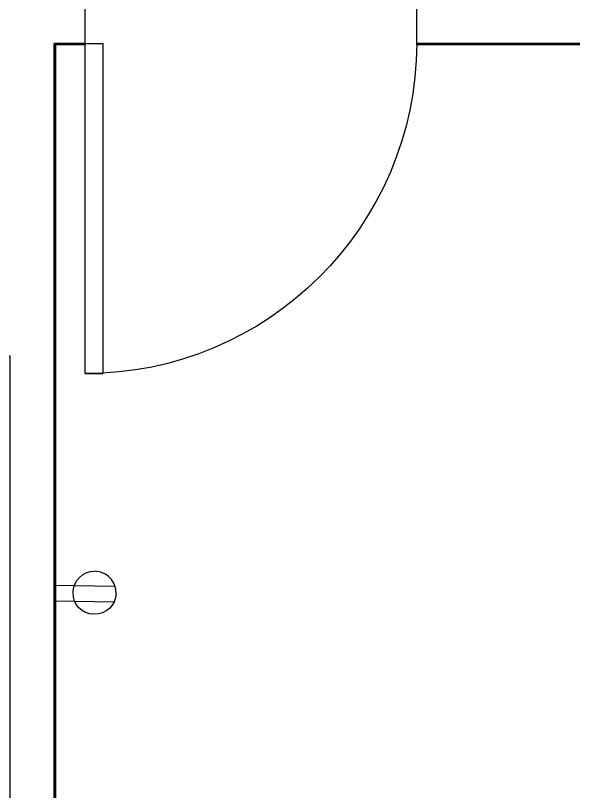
# Model space of a CAD drawing. Header units: inches. Extents: x -1841 to -80, y -100 to 1021.
# Drawn here: x -961.39 to -930.08, y 204.98 to 248.53 of the extents above; entities that cross this region are included whole.
import ezdxf

# ---------------------------------------------------------------- set-up
doc = ezdxf.new("R2010")
doc.units = ezdxf.units.IN
doc.header["$MEASUREMENT"] = 0
doc.layers.add('PDF_Geometry', color=7, linetype='Continuous', true_color=0x777777)

msp = doc.modelspace()

# ---------------------------------------------------------------- linework, layer by layer
at = {"layer": 'PDF_Geometry', "color": 7, "lineweight": 25}
for points in [[(-875.258, 169.283), (-889.073, 169.283), (-889.073, 173.915), (-879.063, 173.915), (-879.063, 246.962), (-938.874, 246.962), (-938.874, 249.444), (-879.063, 249.444), (-879.063, 324.31), (-959.224, 324.31), (-959.224, 322.738), (-961.706, 322.738), (-961.706, 326.461), (-961.706, 327.95), (-959.224, 327.95), (-875.589, 327.95), (-853.667, 327.95), (-853.667, 326.461), (-853.667, 324.31), (-862.932, 324.31)], [(-1023.916, 192.611), (-1023.916, 173.915), (-1023.916, 169.283), (-1013.079, 169.283), (-1013.079, 173.915), (-1019.283, 173.915), (-1019.283, 229.424), (-961.706, 229.424), (-961.706, 173.915), (-992.397, 173.915), (-992.397, 169.283), (-951.034, 169.283), (-951.034, 173.915), (-959.224, 173.915), (-959.224, 230.665), (-959.224, 246.962), (-957.487, 246.962), (-957.487, 249.444), (-959.224, 249.444), (-959.224, 296.763)], [(-959.224, 246.962), (-959.224, 246.962)], [(-959.224, 246.962), (-959.224, 230.665), (-959.224, 173.915), (-878.981, 173.915)], [(-957.487, 246.962), (-957.487, 246.962)], [(-957.487, 246.962), (-956.494, 246.962)], [(-956.494, 246.962), (-956.494, 228.431)], [(-938.874, 246.962), (-938.874, 246.962)], [(-879.063, 246.962), (-938.874, 246.962), (-879.063, 246.962)], [(-957.487, 228.431), (-956.494, 228.431)], [(-959.166, 216.56), (-955.807, 216.509)], [(-959.179, 215.678), (-955.821, 215.627)]]:
    msp.add_lwpolyline(points, dxfattribs=at)
msp.add_lwpolyline([(-938.874, 246.962, -0.413474), (-957.487, 228.431), (-957.487, 246.962), (-959.224, 246.962), (-957.487, 246.962), (-957.487, 246.879), (-959.142, 246.879), (-959.142, 230.665), (-959.142, 246.962), (-959.142, 230.665), (-959.142, 173.915)], format="xyb", dxfattribs=at)
for points in [[(-957.487, 246.962), (-959.142, 246.962)], [(-959.142, 173.998), (-879.146, 173.998), (-879.146, 246.879), (-879.063, 246.879), (-879.063, 246.962), (-879.063, 173.915), (-959.142, 173.915), (-959.142, 230.665)], [(-879.063, 246.962), (-879.063, 246.879), (-879.146, 246.879), (-938.874, 246.879), (-938.874, 246.962)]]:
    msp.add_lwpolyline(points, close=True, dxfattribs=at)
msp.add_arc((-956.962, 216.124), 1.216, 358.8744, 89.3539, dxfattribs=at)
for points in [[(-958.154, 216.138), (-958.144, 216.816), (-957.627, 217.351), (-956.948, 217.34)], [(-956.985, 214.932), (-957.664, 214.943), (-958.165, 215.459), (-958.154, 216.138)], [(-955.746, 216.1), (-955.756, 215.422), (-956.307, 214.922), (-956.985, 214.932)]]:
    msp.add_open_spline(points, degree=3, dxfattribs=at)

doc.saveas('drawing.dxf')
